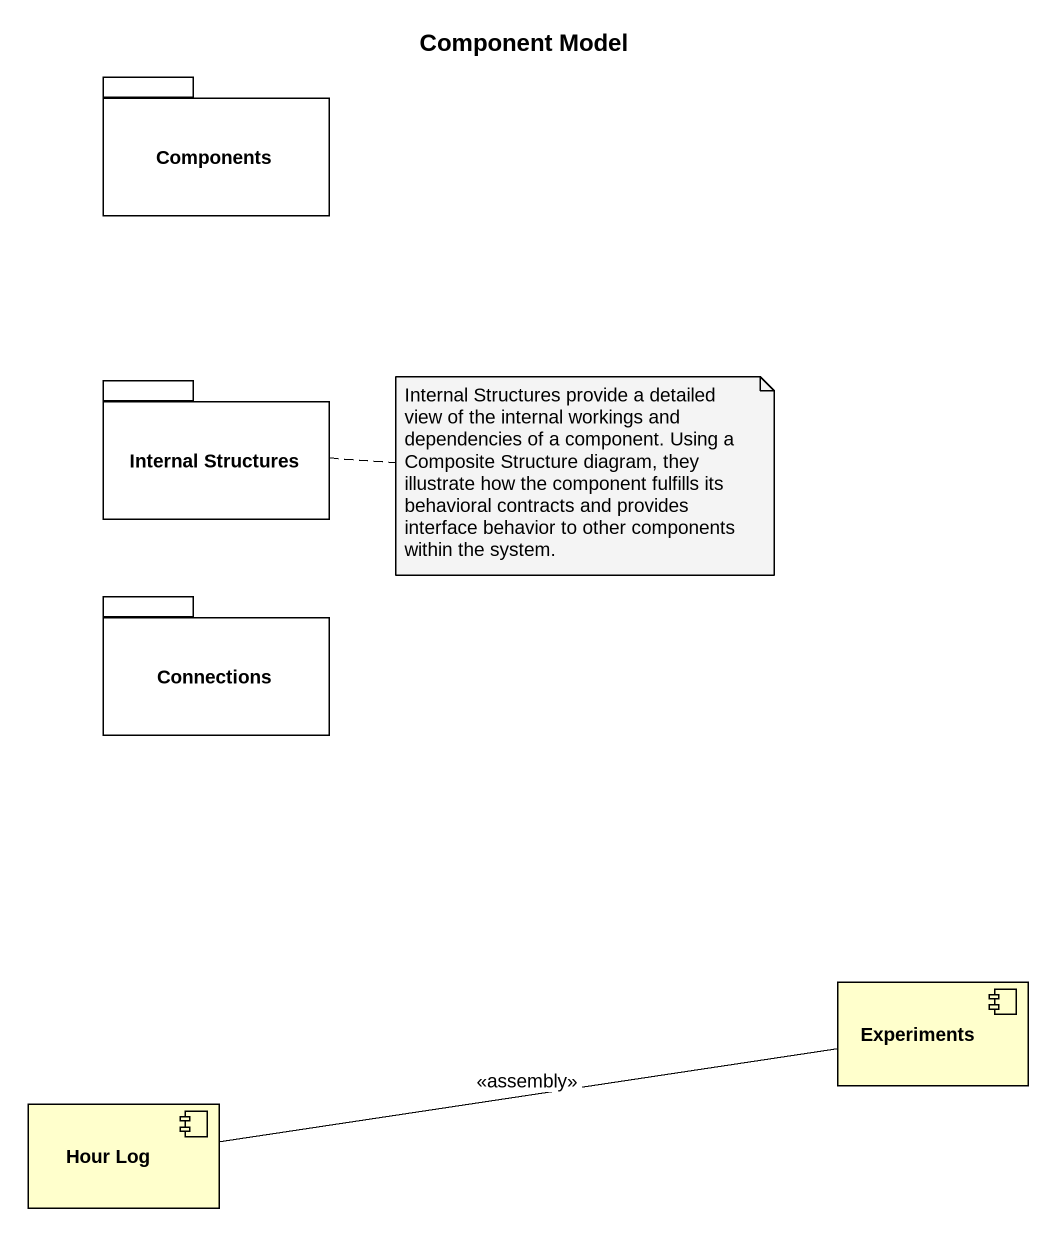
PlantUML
@startuml
title Component Model
package Components {
}
package "Internal Structures" as Internal_Structures {
}
package Connections {
}
component Experiments
component "Hour Log" as Hour_Log
Hour_Log -right- Experiments : <<assembly>>
note right of Internal_Structures : Internal Structures provide a detailed view of the internal workings and dependencies of a component. Using a Composite Structure diagram, they illustrate how the component fulfills its behavioral contracts and provides interface behavior to other components within the system.
@enduml
